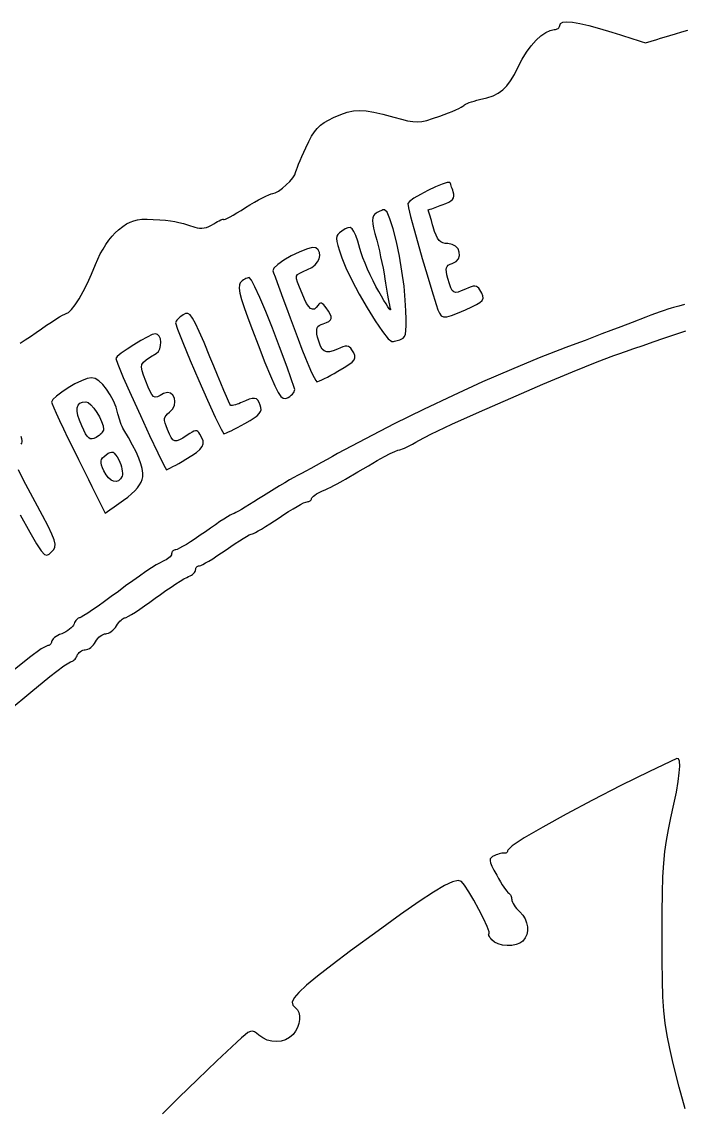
# Model space of a CAD drawing. Extents: x 0.3 to 13.7, y 0.1 to 13.4.
# Drawn here: x 3.295 to 5.132, y 10.038 to 13.066 of the extents above; entities that cross this region are included whole.
import ezdxf

# ---------------------------------------------------------------- set-up
doc = ezdxf.new("R2010")
doc.units = 0
doc.layers.get('0').update_dxf_attribs({"linetype": 'CONTINUOUS'})

msp = doc.modelspace()

# ---------------------------------------------------------------- linework, layer by layer
at = {"color": 0}
for points in [[(3.29081, 12.1733), (3.30485, 12.1825), (3.31961, 12.1924), (3.33475, 12.203), (3.34972, 12.2136), (3.3641, 12.2235), (3.3775, 12.2324), (3.3896, 12.2401), (3.40001, 12.2466), (3.40847, 12.2515), (3.41461, 12.2546), (3.41808, 12.2556), (3.42469, 12.2586), (3.43317, 12.267), (3.44308, 12.28), (3.45404, 12.2972), (3.4656, 12.3175), (3.47738, 12.3407), (3.48893, 12.3657), (3.49989, 12.3921), (3.50618, 12.407), (3.51313, 12.4213), (3.52067, 12.4349), (3.52865, 12.4478), (3.53706, 12.4596), (3.54579, 12.4704), (3.55474, 12.48), (3.56381, 12.4882), (3.57542, 12.4974), (3.58589, 12.5046), (3.59576, 12.51), (3.60579, 12.5138), (3.61654, 12.5163), (3.62864, 12.5176), (3.64279, 12.5178), (3.65956, 12.5172), (3.67865, 12.5161), (3.69439, 12.515), (3.70774, 12.5136), (3.71978, 12.5117), (3.73156, 12.5091), (3.74408, 12.5057), (3.7584, 12.5013), (3.77556, 12.4957), (3.78196, 12.4939), (3.78842, 12.493), (3.79492, 12.4929), (3.80149, 12.4936), (3.80811, 12.4952), (3.81478, 12.4976), (3.8215, 12.5009), (3.82829, 12.5049), (3.83376, 12.5084), (3.83886, 12.5114), (3.84353, 12.5138), (3.84754, 12.5158), (3.85086, 12.5172), (3.8534, 12.5178), (3.85499, 12.5178), (3.85553, 12.5171), (3.85678, 12.5167), (3.86035, 12.5179), (3.86594, 12.5206), (3.87332, 12.5245), (3.88232, 12.5295), (3.89258, 12.5355), (3.90397, 12.5425), (3.91613, 12.5502), (3.9286, 12.5579), (3.94086, 12.5652), (3.95253, 12.5717), (3.96338, 12.5775), (3.97304, 12.5823), (3.98128, 12.5858), (3.98768, 12.5881), (3.99197, 12.5889), (3.99903, 12.5908), (4.00831, 12.5961), (4.01872, 12.6038), (4.02946, 12.613), (4.03944, 12.6229), (4.04775, 12.6325), (4.05344, 12.6411), (4.05556, 12.6476), (4.0561, 12.6503), (4.05778, 12.6553), (4.06033, 12.6622), (4.06381, 12.6708), (4.06793, 12.6808), (4.07269, 12.6918), (4.07796, 12.7037), (4.08356, 12.7162), (4.0919, 12.7337), (4.09972, 12.7482), (4.10747, 12.7602), (4.11556, 12.7702), (4.12451, 12.7787), (4.13471, 12.7861), (4.14665, 12.793), (4.16075, 12.7999), (4.18099, 12.8086), (4.199, 12.8148), (4.21593, 12.8186), (4.23301, 12.82), (4.25151, 12.819), (4.27263, 12.8156), (4.29764, 12.8097), (4.32775, 12.8015), (4.34924, 12.7956), (4.36649, 12.7913), (4.38086, 12.7889), (4.39367, 12.7883), (4.40619, 12.7893), (4.41982, 12.7924), (4.43582, 12.7973), (4.45557, 12.8041), (4.46793, 12.8085), (4.47971, 12.813), (4.49061, 12.8174), (4.50032, 12.8216), (4.50863, 12.8254), (4.51525, 12.8288), (4.51986, 12.8315), (4.52219, 12.8336), (4.52408, 12.8354), (4.5274, 12.8373), (4.5319, 12.8395), (4.53743, 12.8417), (4.54383, 12.844), (4.55089, 12.8461), (4.55843, 12.8482), (4.56629, 12.85), (4.58664, 12.8551), (4.60379, 12.8609), (4.61833, 12.868), (4.63086, 12.8769), (4.64208, 12.8882), (4.6525, 12.9023), (4.66287, 12.9199), (4.67367, 12.9414), (4.68474, 12.9625), (4.69694, 12.982), (4.7099, 12.9995), (4.72331, 13.0147), (4.73676, 13.0271), (4.74989, 13.0365), (4.76232, 13.0424), (4.77371, 13.0445), (4.77675, 13.0447), (4.77962, 13.0454), (4.78217, 13.0464), (4.78444, 13.0477), (4.78629, 13.0494), (4.78771, 13.0513), (4.78857, 13.0533), (4.7889, 13.0555), (4.79113, 13.0613), (4.79779, 13.0649), (4.80897, 13.0661), (4.82471, 13.065), (4.84506, 13.0616), (4.87001, 13.0558), (4.89963, 13.0478), (4.93392, 13.0374), (4.94558, 13.0337), (4.95719, 13.03), (4.96886, 13.0264), (4.98047, 13.0227), (4.99214, 13.019), (5.00375, 13.0154), (5.0154, 13.0118), (5.02701, 13.008), (5.05843, 13.0173), (5.0689, 13.0205), (5.07932, 13.0236), (5.11074, 13.0329), (5.12799, 13.0379), (5.14497, 13.0428)], [(5.13553, 12.2808), (5.11919, 12.2762), (5.10894, 12.2738), (5.10465, 12.2729), (5.09804, 12.2709), (5.08942, 12.2682), (5.0791, 12.2648), (5.06749, 12.2606), (5.05479, 12.2561), (5.04144, 12.2511), (5.02778, 12.2459), (4.99007, 12.2314), (4.95822, 12.2191), (4.93072, 12.2086), (4.90603, 12.1992), (4.88271, 12.1903), (4.85921, 12.1814), (4.83399, 12.1718), (4.80556, 12.1612), (4.7321, 12.1327), (4.65479, 12.1006), (4.57471, 12.0659), (4.493, 12.0287), (4.41075, 11.9897), (4.32915, 11.9493), (4.24924, 11.9083), (4.17219, 11.8668), (4.15793, 11.859), (4.14285, 11.8508), (4.12739, 11.8423), (4.11208, 11.8339), (4.09733, 11.8259), (4.08361, 11.8184), (4.0714, 11.8118), (4.06108, 11.8063), (4.05089, 11.8006), (4.03879, 11.7937), (4.02533, 11.7858), (4.0109, 11.7772), (3.99593, 11.7682), (3.98096, 11.759), (3.96636, 11.7499), (3.95258, 11.7412), (3.93956, 11.7329), (3.92714, 11.7252), (3.91564, 11.7182), (3.90533, 11.7121), (3.89649, 11.7071), (3.88943, 11.7033), (3.88439, 11.7008), (3.88172, 11.7), (3.87896, 11.699), (3.87364, 11.6961), (3.866, 11.6915), (3.85644, 11.6853), (3.84521, 11.678), (3.83274, 11.6694), (3.81917, 11.66), (3.80496, 11.65), (3.79064, 11.64), (3.77686, 11.6306), (3.76383, 11.6221), (3.75201, 11.6147), (3.74164, 11.6086), (3.73318, 11.6039), (3.72683, 11.601), (3.72304, 11.6), (3.7206, 11.5998), (3.71837, 11.5991), (3.71636, 11.5981), (3.71463, 11.5966), (3.71317, 11.595), (3.71208, 11.593), (3.71137, 11.5909), (3.7111, 11.5887), (3.71061, 11.5862), (3.70915, 11.5834), (3.70682, 11.5806), (3.70378, 11.5778), (3.70008, 11.5749), (3.69581, 11.5722), (3.69114, 11.5697), (3.68608, 11.5675), (3.6791, 11.564), (3.66868, 11.5578), (3.65539, 11.5495), (3.63971, 11.5391), (3.62218, 11.527), (3.60325, 11.5137), (3.58344, 11.4993), (3.56332, 11.4844), (3.54346, 11.4697), (3.52458, 11.4559), (3.50711, 11.4435), (3.49149, 11.4327), (3.47814, 11.4237), (3.4675, 11.4169), (3.46001, 11.4126), (3.45617, 11.4111), (3.45415, 11.4108), (3.45204, 11.4098), (3.44982, 11.4083), (3.44764, 11.4062), (3.44558, 11.4037), (3.44362, 11.4008), (3.44185, 11.3977), (3.44038, 11.3943), (3.43847, 11.3907), (3.43565, 11.3869), (3.43197, 11.383), (3.42757, 11.3793), (3.42264, 11.3757), (3.41726, 11.3723), (3.41162, 11.3693), (3.40582, 11.3668), (3.40022, 11.3644), (3.39497, 11.3618), (3.39019, 11.3589), (3.38601, 11.3558), (3.3826, 11.3529), (3.37999, 11.35), (3.37836, 11.3472), (3.37776, 11.3447), (3.3775, 11.3424), (3.37679, 11.3403), (3.3756, 11.3384), (3.37408, 11.3367), (3.37224, 11.3353), (3.37007, 11.3342), (3.36774, 11.3336), (3.36518, 11.3333), (3.34912, 11.3243), (3.31689, 11.3003), (3.27414, 11.2663)], [(3.25993, 11.1542), (3.31993, 11.2047), (3.37283, 11.2477), (3.41194, 11.2777), (3.43078, 11.2889), (3.43317, 11.2892), (3.43565, 11.2902), (3.43815, 11.2918), (3.44065, 11.2938), (3.44299, 11.2962), (3.4451, 11.2991), (3.44694, 11.3023), (3.44846, 11.3055), (3.45008, 11.3089), (3.45226, 11.3121), (3.45486, 11.3149), (3.45785, 11.3173), (3.4611, 11.3194), (3.46451, 11.3209), (3.46799, 11.3219), (3.47146, 11.3222), (3.47504, 11.3227), (3.47889, 11.324), (3.48281, 11.3261), (3.48671, 11.3288), (3.4905, 11.332), (3.49408, 11.3358), (3.49729, 11.34), (3.50271, 11.3489), (3.50592, 11.3531), (3.50939, 11.3569), (3.51313, 11.3601), (3.51699, 11.3629), (3.52083, 11.3649), (3.52458, 11.3662), (3.52806, 11.3667), (3.53162, 11.3671), (3.53543, 11.3684), (3.5395, 11.3705), (3.54357, 11.3732), (3.54764, 11.3765), (3.55149, 11.3803), (3.55501, 11.3844), (3.55817, 11.3888), (3.56114, 11.3934), (3.56429, 11.3975), (3.56754, 11.4013), (3.57086, 11.4046), (3.574, 11.4073), (3.57693, 11.4094), (3.57958, 11.4107), (3.58187, 11.4111), (3.58535, 11.4122), (3.59153, 11.4154), (3.59999, 11.4204), (3.61046, 11.4269), (3.62256, 11.4349), (3.63596, 11.4441), (3.65033, 11.4542), (3.66531, 11.465), (3.6805, 11.4759), (3.69542, 11.4864), (3.70969, 11.4962), (3.72299, 11.505), (3.73486, 11.5126), (3.74496, 11.5188), (3.75293, 11.5232), (3.75836, 11.5257), (3.76226, 11.5273), (3.7659, 11.5293), (3.76921, 11.5316), (3.77208, 11.534), (3.77447, 11.5365), (3.77626, 11.5391), (3.7774, 11.5416), (3.77778, 11.5441), (3.778, 11.5464), (3.7786, 11.5486), (3.77962, 11.5505), (3.78087, 11.5522), (3.78244, 11.5536), (3.78429, 11.5547), (3.78624, 11.5553), (3.78842, 11.5555), (3.79183, 11.5565), (3.79753, 11.5591), (3.80518, 11.5632), (3.81451, 11.5686), (3.82525, 11.5751), (3.83697, 11.5827), (3.8495, 11.5911), (3.86247, 11.6), (3.87538, 11.6089), (3.88786, 11.6173), (3.89947, 11.6248), (3.91004, 11.6313), (3.91917, 11.6368), (3.92665, 11.6409), (3.93213, 11.6435), (3.93528, 11.6445), (3.93853, 11.6453), (3.94407, 11.6479), (3.95171, 11.6521), (3.96104, 11.6575), (3.97185, 11.6641), (3.98378, 11.6717), (3.99653, 11.6799), (4.00982, 11.6889), (4.02317, 11.6979), (4.03608, 11.7062), (4.04829, 11.7137), (4.05946, 11.7203), (4.06928, 11.7258), (4.07747, 11.7299), (4.08361, 11.7324), (4.08746, 11.7333), (4.08996, 11.7335), (4.09233, 11.7341), (4.09446, 11.7349), (4.09631, 11.7359), (4.09787, 11.7372), (4.09901, 11.7387), (4.09972, 11.7403), (4.09999, 11.742), (4.10064, 11.744), (4.10243, 11.7464), (4.10525, 11.7491), (4.109, 11.7519), (4.1135, 11.7549), (4.11871, 11.7578), (4.1244, 11.7607), (4.13053, 11.7635), (4.13737, 11.7664), (4.14507, 11.77), (4.15332, 11.774), (4.16194, 11.7783), (4.17063, 11.7829), (4.1791, 11.7874), (4.18712, 11.7919), (4.19444, 11.7962), (4.22835, 11.8164), (4.25749, 11.8334), (4.28201, 11.8475), (4.30225, 11.8587), (4.31842, 11.8673), (4.33074, 11.8732), (4.33946, 11.8767), (4.34483, 11.8778), (4.34793, 11.8783), (4.35243, 11.8798), (4.35818, 11.8822), (4.3649, 11.8853), (4.3724, 11.8891), (4.38049, 11.8934), (4.38889, 11.8983), (4.39746, 11.9033), (4.4305, 11.9206), (4.48953, 11.9483), (4.56651, 11.9831), (4.65332, 12.0213), (4.74203, 12.0596), (4.82454, 12.0944), (4.89285, 12.1222), (4.93892, 12.1395), (4.95301, 12.1443), (4.97185, 12.1508), (4.99463, 12.1585), (5.02056, 12.1674), (5.04878, 12.177), (5.0784, 12.1872), (5.10872, 12.1976), (5.13889, 12.208)], [(3.29303, 11.8927), (3.29542, 11.8959), (3.29656, 11.8995), (3.2965, 11.9036), (3.29536, 11.9084), (3.29303, 11.9141)], [(3.29085, 11.6967), (3.31717, 11.6492), (3.33599, 11.6167), (3.34907, 11.5966), (3.35807, 11.5866), (3.36469, 11.5845), (3.37067, 11.5878), (3.37771, 11.5944), (3.38368, 11.6005), (3.38721, 11.607), (3.38786, 11.6155), (3.38519, 11.6271), (3.37875, 11.6432), (3.368, 11.6654), (3.3526, 11.6948), (3.33208, 11.733), (3.33208, 11.733), (3.3189, 11.7574), (3.30669, 11.7808), (3.29557, 11.8024), (3.28586, 11.8216)], [(5.13683, 10.047), (5.12033, 10.1077), (5.10433, 10.1731), (5.09483, 10.2149), (5.08751, 10.2511), (5.08203, 10.285), (5.07818, 10.3196), (5.07563, 10.358), (5.07417, 10.4035), (5.0734, 10.459), (5.07324, 10.5277), (5.0734, 10.5928), (5.07406, 10.6467), (5.07536, 10.6913), (5.07753, 10.7291), (5.08068, 10.7621), (5.08496, 10.7928), (5.09056, 10.823), (5.09765, 10.855), (5.10612, 10.893), (5.11285, 10.9268), (5.11774, 10.9559), (5.12082, 10.9803), (5.12196, 10.9991), (5.12125, 11.0124), (5.11854, 11.0195), (5.11388, 11.0202), (5.03797, 10.9843), (4.95865, 10.945), (4.8801, 10.9046), (4.80637, 10.8654), (4.74181, 10.8296), (4.69049, 10.7995), (4.65668, 10.7774), (4.64442, 10.7655), (4.64426, 10.7636), (4.64378, 10.7618), (4.64301, 10.7602), (4.64199, 10.759), (4.64079, 10.758), (4.63938, 10.7574), (4.63781, 10.7572), (4.63612, 10.7573), (4.63406, 10.7575), (4.63135, 10.7574), (4.62815, 10.7568), (4.62451, 10.7561), (4.62061, 10.755), (4.61654, 10.7538), (4.61236, 10.7522), (4.60829, 10.7505), (4.60238, 10.7477), (4.59825, 10.7447), (4.59592, 10.7412), (4.59554, 10.7364), (4.59706, 10.73), (4.60058, 10.7215), (4.60618, 10.7104), (4.61388, 10.696), (4.61903, 10.6867), (4.62424, 10.6779), (4.62924, 10.6697), (4.634, 10.6624), (4.63829, 10.6562), (4.64204, 10.6514), (4.64501, 10.648), (4.64725, 10.6463), (4.64893, 10.6452), (4.65044, 10.6438), (4.65186, 10.6419), (4.6531, 10.6396), (4.65414, 10.637), (4.65489, 10.6343), (4.65539, 10.6315), (4.65554, 10.6286), (4.65603, 10.6254), (4.65733, 10.6216), (4.65935, 10.6173), (4.66211, 10.6128), (4.66536, 10.6081), (4.66917, 10.6033), (4.67333, 10.5988), (4.67779, 10.5945), (4.68614, 10.5853), (4.69249, 10.5751), (4.69683, 10.5642), (4.69911, 10.5531), (4.69928, 10.5419), (4.69732, 10.5314), (4.69308, 10.5217), (4.68668, 10.5133), (4.67828, 10.5073), (4.66758, 10.5032), (4.65543, 10.501), (4.64258, 10.5005), (4.62978, 10.502), (4.61789, 10.5051), (4.60775, 10.51), (4.59999, 10.5167), (4.59739, 10.52), (4.59517, 10.5231), (4.59343, 10.526), (4.59224, 10.5285), (4.59158, 10.5305), (4.59142, 10.5321), (4.5919, 10.533), (4.59299, 10.5334), (4.5931, 10.539), (4.58735, 10.554), (4.57731, 10.5755), (4.56446, 10.6006), (4.55035, 10.6263), (4.53651, 10.6498), (4.52453, 10.6681), (4.51594, 10.6784), (4.50672, 10.681), (4.49154, 10.6775), (4.46918, 10.6672), (4.43842, 10.6491), (4.39817, 10.6228), (4.34717, 10.5873), (4.28429, 10.542), (4.20833, 10.4861), (4.15657, 10.4473), (4.11583, 10.4158), (4.08529, 10.3905), (4.06407, 10.3707), (4.05138, 10.3553), (4.04628, 10.3437), (4.04796, 10.3348), (4.05556, 10.3278), (4.06104, 10.3225), (4.06451, 10.3149), (4.06619, 10.3056), (4.06603, 10.2953), (4.06407, 10.2842), (4.06044, 10.2733), (4.05518, 10.2629), (4.04829, 10.2537), (4.03874, 10.2453), (4.02756, 10.2393), (4.01531, 10.2355), (4.00239, 10.2341), (3.98926, 10.2351), (3.9764, 10.2383), (3.96431, 10.244), (3.9534, 10.252), (3.94678, 10.2577), (3.94103, 10.2614), (3.9356, 10.263), (3.9299, 10.2623), (3.92324, 10.2591), (3.91515, 10.2532), (3.90489, 10.2444), (3.89193, 10.2325), (3.83681, 10.1807), (3.78267, 10.1288), (3.73156, 10.0789), (3.68539, 10.0329)]]:
    msp.add_lwpolyline(points, dxfattribs=at)
for points in [[(4.52686, 12.2663), (4.54449, 12.2741), (4.55789, 12.2808), (4.56739, 12.2867), (4.57329, 12.2925), (4.5759, 12.2984), (4.57553, 12.3049), (4.5726, 12.3124), (4.56728, 12.3216), (4.56418, 12.326), (4.56099, 12.3292), (4.55746, 12.3312), (4.55339, 12.332), (4.5485, 12.3317), (4.54269, 12.3302), (4.53564, 12.3276), (4.52713, 12.3239), (4.51551, 12.3188), (4.50657, 12.3155), (4.49972, 12.3145), (4.49447, 12.3159), (4.49024, 12.3202), (4.48649, 12.3277), (4.48269, 12.3388), (4.47835, 12.3536), (4.47569, 12.3636), (4.47407, 12.3716), (4.47353, 12.378), (4.47424, 12.383), (4.47618, 12.387), (4.47949, 12.3901), (4.48421, 12.3927), (4.49046, 12.395), (4.50087, 12.4003), (4.50749, 12.4079), (4.51047, 12.417), (4.51004, 12.4264), (4.5064, 12.4354), (4.49978, 12.4429), (4.49035, 12.4481), (4.47831, 12.45), (4.4706, 12.4505), (4.46403, 12.4519), (4.4585, 12.4546), (4.45367, 12.459), (4.44943, 12.4651), (4.44542, 12.4732), (4.44151, 12.4837), (4.4375, 12.4968), (4.43576, 12.5027), (4.4324, 12.5144), (4.43067, 12.5202), (4.42899, 12.5261), (4.42731, 12.5319), (4.42557, 12.5378), (4.42389, 12.5436), (4.42865, 12.5454), (4.43338, 12.5471), (4.43815, 12.5488), (4.45247, 12.554), (4.45719, 12.5557), (4.46197, 12.5574), (4.47244, 12.5614), (4.48068, 12.5652), (4.48693, 12.569), (4.49126, 12.5729), (4.49393, 12.5772), (4.49501, 12.582), (4.49468, 12.5875), (4.49311, 12.5939), (4.49164, 12.5986), (4.49018, 12.6029), (4.48876, 12.6072), (4.48747, 12.6108), (4.48628, 12.614), (4.48519, 12.6166), (4.48432, 12.6185), (4.48367, 12.6196), (4.47667, 12.6199), (4.46246, 12.6156), (4.44363, 12.6078), (4.42258, 12.5978), (4.40186, 12.5869), (4.38396, 12.5763), (4.37142, 12.5673), (4.36664, 12.5611), (4.36882, 12.5495), (4.37472, 12.5257), (4.38363, 12.4924), (4.39475, 12.4524), (4.40728, 12.4085), (4.42051, 12.3633), (4.4336, 12.3198), (4.44581, 12.2806), (4.45047, 12.2666), (4.45486, 12.2565), (4.4599, 12.2499), (4.46658, 12.2469), (4.47569, 12.2472), (4.48817, 12.2505), (4.50493, 12.257), (4.52686, 12.2663)], [(4.3489, 12.1845), (4.35379, 12.1872), (4.35753, 12.1917), (4.36025, 12.1986), (4.36193, 12.2086), (4.36268, 12.2223), (4.36257, 12.2405), (4.36165, 12.2637), (4.36008, 12.2928), (4.35656, 12.3318), (4.35086, 12.3736), (4.34353, 12.4156), (4.33518, 12.4555), (4.32633, 12.4907), (4.31754, 12.5189), (4.3094, 12.5375), (4.30246, 12.5443), (4.30051, 12.5441), (4.29812, 12.5435), (4.29531, 12.5425), (4.29221, 12.5413), (4.2889, 12.5398), (4.28549, 12.5381), (4.28212, 12.5362), (4.27881, 12.5342), (4.27442, 12.5309), (4.27132, 12.5268), (4.26953, 12.5215), (4.2691, 12.5144), (4.26997, 12.5053), (4.27214, 12.4933), (4.27572, 12.4782), (4.2806, 12.4594), (4.28429, 12.4453), (4.28797, 12.4299), (4.29161, 12.4138), (4.29514, 12.3976), (4.29833, 12.3816), (4.30122, 12.3664), (4.30365, 12.3525), (4.3055, 12.3402), (4.30707, 12.329), (4.30881, 12.3178), (4.3106, 12.3069), (4.31239, 12.2967), (4.31418, 12.2874), (4.31581, 12.2793), (4.31733, 12.2728), (4.31863, 12.2681), (4.31901, 12.2658), (4.31787, 12.2663), (4.31532, 12.2694), (4.31153, 12.2748), (4.30658, 12.2826), (4.30067, 12.2922), (4.29389, 12.3037), (4.28635, 12.3167), (4.27843, 12.3312), (4.27046, 12.3468), (4.26264, 12.363), (4.25526, 12.3793), (4.24843, 12.3954), (4.24246, 12.4105), (4.23747, 12.4244), (4.23378, 12.4364), (4.22781, 12.457), (4.2225, 12.4728), (4.21744, 12.4841), (4.21229, 12.4912), (4.20671, 12.4944), (4.20025, 12.4942), (4.19265, 12.4909), (4.18349, 12.4848), (4.17725, 12.48), (4.17279, 12.4754), (4.17008, 12.4704), (4.16922, 12.464), (4.17008, 12.4557), (4.17279, 12.4445), (4.17725, 12.4298), (4.18343, 12.4108), (4.19461, 12.3832), (4.21149, 12.3485), (4.2321, 12.3101), (4.2545, 12.2713), (4.27669, 12.2353), (4.29671, 12.2056), (4.31261, 12.1853), (4.32243, 12.1778), (4.3246, 12.178), (4.32731, 12.1783), (4.33046, 12.1789), (4.33393, 12.1797), (4.33762, 12.1807), (4.34142, 12.1819), (4.34521, 12.1831), (4.3489, 12.1845)], [(4.17301, 12.0955), (4.19032, 12.1058), (4.20335, 12.1142), (4.2124, 12.1212), (4.21793, 12.1272), (4.22026, 12.1331), (4.21972, 12.1394), (4.21679, 12.1464), (4.21175, 12.1549), (4.20861, 12.1593), (4.2054, 12.1625), (4.20188, 12.1645), (4.19775, 12.1653), (4.19293, 12.165), (4.18701, 12.1635), (4.1799, 12.1609), (4.17133, 12.1572), (4.15961, 12.1525), (4.1499, 12.1498), (4.14182, 12.1497), (4.1351, 12.1521), (4.1295, 12.1572), (4.12472, 12.1653), (4.1205, 12.1763), (4.11654, 12.1907), (4.11475, 12.1988), (4.11393, 12.2056), (4.11404, 12.2112), (4.11529, 12.2158), (4.11762, 12.2195), (4.12125, 12.2226), (4.12614, 12.2252), (4.13238, 12.2275), (4.14139, 12.2307), (4.14794, 12.2342), (4.15229, 12.238), (4.15429, 12.2424), (4.15408, 12.2478), (4.15169, 12.2543), (4.14719, 12.2623), (4.14057, 12.2718), (4.13683, 12.2765), (4.1334, 12.2802), (4.13021, 12.2828), (4.12733, 12.2843), (4.12462, 12.2847), (4.12213, 12.284), (4.11985, 12.2823), (4.11774, 12.2795), (4.11257, 12.2725), (4.10747, 12.2684), (4.10238, 12.2676), (4.09722, 12.2698), (4.09179, 12.2752), (4.0861, 12.2839), (4.08003, 12.296), (4.0734, 12.3113), (4.06608, 12.3296), (4.06087, 12.343), (4.05817, 12.3527), (4.05811, 12.3595), (4.06087, 12.3644), (4.06679, 12.3684), (4.07607, 12.3726), (4.08886, 12.3778), (4.10015, 12.3837), (4.10938, 12.3911), (4.11632, 12.3994), (4.12088, 12.4081), (4.12283, 12.4169), (4.12207, 12.4252), (4.11833, 12.4326), (4.11154, 12.4386), (4.10157, 12.4393), (4.08529, 12.4349), (4.06515, 12.4267), (4.04357, 12.416), (4.02306, 12.4041), (4.00603, 12.3923), (3.99485, 12.3819), (3.99208, 12.3743), (3.99419, 12.3687), (3.99826, 12.3576), (4.00412, 12.3417), (4.0115, 12.3217), (4.02013, 12.2983), (4.02974, 12.2721), (4.04015, 12.2438), (4.05111, 12.2139), (4.06218, 12.1843), (4.07281, 12.1567), (4.08285, 12.1317), (4.09201, 12.1099), (4.09999, 12.0919), (4.10661, 12.0783), (4.11149, 12.0697), (4.11447, 12.0667), (4.11735, 12.0673), (4.12196, 12.069), (4.12815, 12.0716), (4.13553, 12.0751), (4.14393, 12.0794), (4.15315, 12.0843), (4.16292, 12.0897), (4.17301, 12.0955)], [(4.05274, 12.0481), (4.03179, 12.107), (4.01101, 12.1634), (3.99104, 12.2154), (3.97254, 12.2615), (3.95622, 12.3003), (3.94265, 12.3299), (3.93257, 12.3489), (3.9266, 12.3556), (3.92378, 12.3553), (3.92068, 12.3544), (3.91737, 12.3531), (3.91401, 12.3512), (3.91064, 12.3491), (3.90739, 12.3466), (3.90435, 12.3438), (3.90164, 12.3408), (3.89919, 12.3352), (3.89893, 12.326), (3.90099, 12.3128), (3.90549, 12.2951), (3.9126, 12.2723), (3.92247, 12.2441), (3.93528, 12.2097), (3.95111, 12.1687), (3.97038, 12.1199), (3.98562, 12.0826), (3.9975, 12.0553), (4.00689, 12.0368), (4.0146, 12.0257), (4.02132, 12.0206), (4.02789, 12.0202), (4.03504, 12.0231), (4.03944, 12.0258), (4.04335, 12.0288), (4.04671, 12.0321), (4.04943, 12.0354), (4.05149, 12.0387), (4.05274, 12.0421), (4.05322, 12.0453), (4.05274, 12.0481)], [(3.91465, 11.9506), (3.92893, 11.9588), (3.94011, 11.9659), (3.94851, 11.9722), (3.95432, 11.9779), (3.9579, 11.9834), (3.95942, 11.9889), (3.9591, 11.9949), (3.95719, 12.0015), (3.95394, 12.0093), (3.95057, 12.015), (3.94656, 12.0187), (3.94157, 12.0203), (3.93511, 12.0201), (3.92676, 12.0178), (3.91613, 12.0137), (3.90272, 12.0078), (3.89762, 12.0056), (3.89274, 12.0038), (3.88818, 12.0022), (3.884, 12.0011), (3.88049, 12.0004), (3.87756, 12.0001), (3.87543, 12.0003), (3.87424, 12.001), (3.87244, 12.0046), (3.86871, 12.013), (3.86322, 12.0258), (3.85618, 12.0424), (3.84787, 12.0622), (3.83854, 12.0847), (3.8284, 12.1093), (3.81765, 12.1355), (3.80117, 12.1755), (3.78808, 12.2061), (3.77772, 12.2284), (3.76942, 12.2435), (3.76247, 12.2523), (3.75629, 12.2561), (3.75011, 12.2557), (3.74333, 12.2523), (3.7391, 12.2495), (3.73514, 12.2465), (3.73156, 12.2434), (3.7284, 12.2404), (3.72586, 12.2375), (3.7239, 12.2347), (3.72265, 12.2324), (3.72222, 12.2303), (3.72771, 12.2123), (3.74219, 12.1751), (3.76281, 12.1255), (3.78662, 12.0699), (3.81082, 12.0153), (3.83247, 11.968), (3.84868, 11.9348), (3.85656, 11.9222), (3.85906, 11.9228), (3.86339, 11.9245), (3.86936, 11.9271), (3.87663, 11.9306), (3.8851, 11.9348), (3.89437, 11.9396), (3.90429, 11.9449), (3.91465, 11.9506)], [(3.75082, 11.8511), (3.76747, 11.8613), (3.78039, 11.8703), (3.78971, 11.8786), (3.79563, 11.8864), (3.79844, 11.8942), (3.79829, 11.9023), (3.79536, 11.9111), (3.78993, 11.921), (3.78694, 11.9251), (3.78396, 11.9281), (3.78082, 11.9297), (3.77718, 11.9301), (3.77294, 11.9291), (3.76785, 11.9268), (3.76172, 11.9232), (3.75429, 11.9182), (3.74262, 11.9102), (3.73335, 11.9048), (3.72601, 11.9021), (3.72006, 11.9021), (3.71496, 11.9053), (3.71024, 11.9114), (3.70535, 11.9209), (3.69982, 11.9338), (3.69586, 11.9438), (3.69314, 11.9519), (3.69174, 11.9587), (3.69162, 11.9642), (3.69293, 11.9689), (3.69564, 11.9732), (3.69976, 11.9774), (3.7054, 11.9819), (3.71397, 11.9907), (3.71886, 12.0009), (3.72038, 12.0114), (3.71886, 12.0213), (3.71457, 12.0295), (3.70796, 12.0349), (3.69928, 12.0366), (3.68886, 12.0334), (3.67914, 12.0283), (3.67165, 12.025), (3.66575, 12.0241), (3.66086, 12.0259), (3.65636, 12.0308), (3.65169, 12.0392), (3.64626, 12.0517), (3.63949, 12.0684), (3.63319, 12.0845), (3.62901, 12.0969), (3.62733, 12.1066), (3.62853, 12.1144), (3.63286, 12.1212), (3.64074, 12.1278), (3.6525, 12.1354), (3.66846, 12.1446), (3.67437, 12.1501), (3.6785, 12.1578), (3.68072, 12.1668), (3.68121, 12.1763), (3.67996, 12.1853), (3.67697, 12.1929), (3.67231, 12.1981), (3.66607, 12.2), (3.65744, 12.1974), (3.64318, 12.1905), (3.62532, 12.1806), (3.60601, 12.1689), (3.58735, 12.157), (3.5714, 12.1458), (3.56022, 12.1368), (3.55588, 12.1313), (3.56164, 12.1151), (3.57704, 12.0786), (3.59907, 12.0289), (3.62446, 11.9729), (3.65012, 11.9173), (3.6729, 11.8691), (3.68972, 11.8351), (3.69732, 11.8223), (3.69917, 11.8229), (3.70285, 11.8245), (3.70811, 11.8272), (3.71479, 11.8307), (3.7226, 11.835), (3.73133, 11.8399), (3.74083, 11.8453), (3.75082, 11.8511)], [(3.63124, 11.8026), (3.63135, 11.8129), (3.6295, 11.8251), (3.62576, 11.8389), (3.62007, 11.8545), (3.61247, 11.8718), (3.60297, 11.8907), (3.59158, 11.9112), (3.57835, 11.9334), (3.57611, 11.9373), (3.57383, 11.942), (3.5715, 11.9474), (3.56928, 11.9533), (3.56711, 11.9594), (3.56515, 11.9657), (3.56342, 11.9719), (3.56201, 11.9778), (3.55692, 11.9956), (3.54969, 12.0132), (3.54081, 12.0302), (3.53071, 12.0455), (3.51997, 12.0586), (3.50911, 12.0688), (3.49854, 12.0754), (3.48882, 12.0778), (3.47689, 12.0755), (3.46099, 12.0693), (3.44276, 12.0603), (3.42399, 12.0495), (3.40636, 12.038), (3.39165, 12.0268), (3.38151, 12.017), (3.37776, 12.0098), (3.37929, 12.0048), (3.38368, 11.9942), (3.39057, 11.9788), (3.39968, 11.9591), (3.41069, 11.9358), (3.42333, 11.9095), (3.43733, 11.881), (3.45231, 11.8508), (3.46158, 11.832), (3.47092, 11.8134), (3.48025, 11.7947), (3.48953, 11.776), (3.49886, 11.7573), (3.50819, 11.7386), (3.51747, 11.7198), (3.52681, 11.7012), (3.5331, 11.7057), (3.53944, 11.7103), (3.55203, 11.7192), (3.55838, 11.7238), (3.57096, 11.7329), (3.57731, 11.7374), (3.58931, 11.7464), (3.59978, 11.7552), (3.60872, 11.7636), (3.61615, 11.7718), (3.62213, 11.7798), (3.62663, 11.7875), (3.62961, 11.7952), (3.63124, 11.8026)], [(3.46137, 11.9438), (3.45497, 11.9595), (3.45079, 11.9731), (3.44889, 11.9847), (3.44917, 11.9941), (3.45171, 12.0016), (3.45643, 12.0069), (3.46343, 12.0101), (3.4726, 12.0111), (3.47906, 12.0088), (3.48671, 12.0024), (3.49496, 11.993), (3.5031, 11.9814), (3.51053, 11.9689), (3.5166, 11.9562), (3.52072, 11.9443), (3.52225, 11.9343), (3.52181, 11.9318), (3.52056, 11.929), (3.51867, 11.9261), (3.51611, 11.923), (3.51307, 11.92), (3.50956, 11.9172), (3.50564, 11.9143), (3.50151, 11.9119), (3.49539, 11.9091), (3.49013, 11.9078), (3.4854, 11.9083), (3.48101, 11.9106), (3.47667, 11.9152), (3.47211, 11.9222), (3.46712, 11.9316), (3.46137, 11.9438)], [(3.52317, 11.819), (3.51938, 11.8278), (3.51676, 11.8352), (3.5154, 11.8413), (3.5154, 11.8464), (3.51676, 11.8509), (3.51947, 11.855), (3.52365, 11.8592), (3.52935, 11.8637), (3.53526, 11.8677), (3.54025, 11.8703), (3.54454, 11.8713), (3.54839, 11.8707), (3.55203, 11.8682), (3.55572, 11.8639), (3.55974, 11.8576), (3.56435, 11.8493), (3.56722, 11.8431), (3.56972, 11.8367), (3.57172, 11.8304), (3.57324, 11.8243), (3.57417, 11.8184), (3.57454, 11.813), (3.57433, 11.8084), (3.5734, 11.8046), (3.56907, 11.7967), (3.56353, 11.7916), (3.55713, 11.7894), (3.55018, 11.7901), (3.54303, 11.7935), (3.53592, 11.7995), (3.52919, 11.8081), (3.52317, 11.819)]]:
    msp.add_lwpolyline(points, close=True, dxfattribs=at)

doc.saveas('drawing.dxf')
